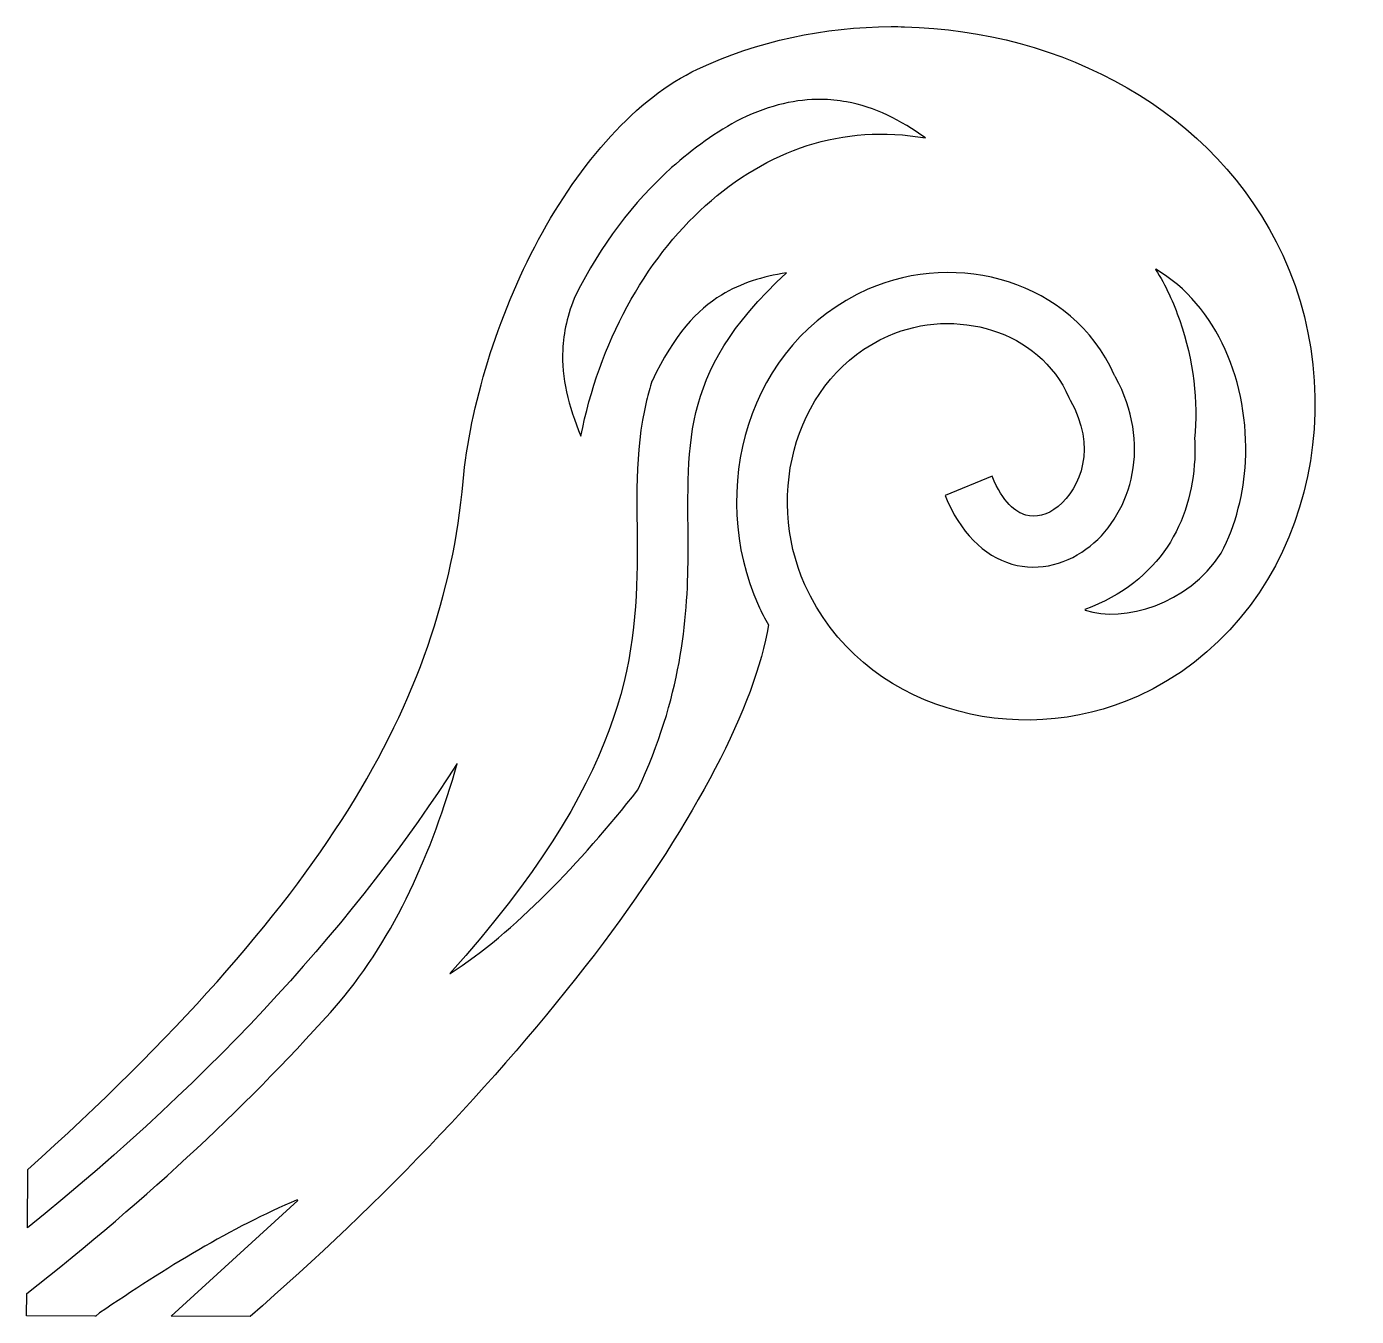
# Model space of a CAD drawing. Header units: centimetres. Extents: x -10 to 10.6, y -10 to 10.
import ezdxf

# ---------------------------------------------------------------- set-up
doc = ezdxf.new("R2010")
doc.units = ezdxf.units.CM
doc.header["$MEASUREMENT"] = 0
doc.layers.add('Layer 1', color=7, linetype='Continuous')

msp = doc.modelspace()

# ---------------------------------------------------------------- linework, layer by layer
at = {"layer": 'Layer 1'}
for points, knots in [([(3.35893, 9.97146), (2.32539, 9.96754), (1.29299, 9.75071), (0.36239, 9.31254), (0.36239, 9.31254), (-0.5847, 8.86653), (-1.45556, 7.87031), (-2.09917, 6.67439), (-2.09917, 6.67439), (-2.74282, 5.47851), (-3.16104, 4.0911), (-3.2668, 2.93198), (-3.2668, 2.93198), (-3.58251, -0.53052), (-5.45641, -3.6189), (-10.0044, -7.71796), (-10.0044, -7.71796), (-10.0044, -7.71796), (-10.01233, -8.62204), (-10.01233, -8.62204), (-10.01233, -8.62204), (-7.03294, -6.21737), (-4.89507, -3.82177), (-3.36024, -1.43371), (-3.36024, -1.43371), (-3.36024, -1.43371), (-3.35758, -1.43498), (-3.35758, -1.43498), (-3.35758, -1.43498), (-3.74945, -2.8043), (-4.31155, -4.09915), (-5.19585, -5.1445), (-5.19585, -5.1445), (-6.52288, -6.64501), (-8.1148, -8.14264), (-10.02273, -9.63665), (-10.02273, -9.63665), (-10.02273, -9.63665), (-10.02534, -9.98454), (-10.02534, -9.98454), (-10.02534, -9.98454), (-10.02534, -9.98454), (-8.97114, -9.98724), (-8.97114, -9.98724), (-8.97114, -9.98724), (-8.97114, -9.98724), (-8.95133, -9.98723), (-8.95133, -9.98723), (-8.95133, -9.98723), (-8.95133, -9.98723), (-8.89735, -9.93848), (-8.89735, -9.93848), (-8.89735, -9.93848), (-7.86824, -9.24279), (-6.84769, -8.61069), (-5.83621, -8.18851), (-5.83621, -8.18851), (-5.83621, -8.18851), (-5.82832, -8.1964), (-5.82832, -8.1964), (-5.82832, -8.1964), (-5.82832, -8.1964), (-7.78643, -9.98854), (-7.78643, -9.98854), (-7.78643, -9.98854), (-7.78643, -9.98854), (-6.56622, -9.9912), (-6.56622, -9.9912), (-6.56622, -9.9912), (-4.52647, -8.23343), (-2.57232, -6.17163), (-1.10015, -4.21419), (-1.10015, -4.21419), (0.31615, -2.33105), (1.2621, -0.53242), (1.45894, 0.71288), (1.45894, 0.71288), (1.40547, 0.81071), (1.35133, 0.90803), (1.30477, 1.01202), (1.30477, 1.01202), (0.51062, 2.7856), (1.12459, 5.07802), (3.00068, 5.90616), (3.00068, 5.90616), (4.38084, 6.51549), (6.15712, 6.03962), (6.81427, 4.58445), (6.81427, 4.58445), (6.8206, 4.57041), (6.82793, 4.55772), (6.83409, 4.54355), (6.83409, 4.54355), (7.39501, 3.5289), (7.09448, 2.45708), (6.44003, 1.9304), (6.44003, 1.9304), (6.10834, 1.66356), (5.66237, 1.52862), (5.2277, 1.65378), (5.2277, 1.65378), (4.79295, 1.77885), (4.4247, 2.15018), (4.19458, 2.71321), (4.19458, 2.71321), (4.19458, 2.71321), (4.92324, 3.011), (4.92324, 3.011), (4.92324, 3.011), (5.09157, 2.59927), (5.28871, 2.45649), (5.44507, 2.41137), (5.44507, 2.41137), (5.60143, 2.36642), (5.77259, 2.40513), (5.94581, 2.54454), (5.94581, 2.54454), (6.29226, 2.82327), (6.54805, 3.46844), (6.1316, 4.19036), (6.1316, 4.19036), (6.1316, 4.19036), (6.11979, 4.21018), (6.11979, 4.21018), (6.11979, 4.21018), (6.11979, 4.21018), (6.11051, 4.23126), (6.11051, 4.23126), (6.11051, 4.23126), (5.65931, 5.27787), (4.34114, 5.63684), (3.31815, 5.18531), (3.31815, 5.18531), (1.88178, 4.55123), (1.39554, 2.73738), (2.02418, 1.33348), (2.02418, 1.33348), (2.88976, -0.59975), (5.31202, -1.24623), (7.18449, -0.39014), (7.18449, -0.39014), (9.72119, 0.76948), (10.56341, 3.96699), (9.42336, 6.43319), (9.42336, 6.43319), (8.38025, 8.6893), (5.99047, 9.91137), (3.56589, 9.96868), (3.56589, 9.96868), (3.49703, 9.97037), (3.42792, 9.97163), (3.35901, 9.97134), (3.35901, 9.97134), (3.35901, 9.97134), (3.35893, 9.97146), (3.35893, 9.97146)], [0, 0, 0, 0, 0.025, 0.025, 0.025, 0.025, 0.05, 0.05, 0.05, 0.05, 0.075, 0.075, 0.075, 0.075, 0.1, 0.1, 0.1, 0.1, 0.125, 0.125, 0.125, 0.125, 0.15, 0.15, 0.15, 0.15, 0.175, 0.175, 0.175, 0.175, 0.2, 0.2, 0.2, 0.2, 0.225, 0.225, 0.225, 0.225, 0.25, 0.25, 0.25, 0.25, 0.275, 0.275, 0.275, 0.275, 0.3, 0.3, 0.3, 0.3, 0.325, 0.325, 0.325, 0.325, 0.35, 0.35, 0.35, 0.35, 0.375, 0.375, 0.375, 0.375, 0.4, 0.4, 0.4, 0.4, 0.425, 0.425, 0.425, 0.425, 0.45, 0.45, 0.45, 0.45, 0.475, 0.475, 0.475, 0.475, 0.5, 0.5, 0.5, 0.5, 0.525, 0.525, 0.525, 0.525, 0.55, 0.55, 0.55, 0.55, 0.575, 0.575, 0.575, 0.575, 0.6, 0.6, 0.6, 0.6, 0.625, 0.625, 0.625, 0.625, 0.65, 0.65, 0.65, 0.65, 0.675, 0.675, 0.675, 0.675, 0.7, 0.7, 0.7, 0.7, 0.725, 0.725, 0.725, 0.725, 0.75, 0.75, 0.75, 0.75, 0.775, 0.775, 0.775, 0.775, 0.8, 0.8, 0.8, 0.8, 0.825, 0.825, 0.825, 0.825, 0.85, 0.85, 0.85, 0.85, 0.875, 0.875, 0.875, 0.875, 0.9, 0.9, 0.9, 0.9, 0.925, 0.925, 0.925, 0.925, 0.95, 0.95, 0.95, 0.95, 1, 1, 1, 1]), ([(2.27311, 8.84473), (2.40965, 8.84325), (2.54142, 8.83006), (2.66974, 8.80653), (2.66974, 8.80653), (3.10588, 8.7265), (3.51082, 8.52177), (3.89396, 8.2478), (3.89396, 8.2478), (2.60265, 8.47707), (1.43456, 8.05332), (0.48763, 7.20279), (0.48763, 7.20279), (-0.45862, 6.35302), (-1.16367, 5.06951), (-1.44295, 3.6304), (-1.44295, 3.6304), (-1.63924, 4.10934), (-1.74513, 4.53541), (-1.72489, 4.96797), (-1.72489, 4.96797), (-1.71241, 5.23544), (-1.65257, 5.5143), (-1.52333, 5.82048), (-1.52333, 5.82048), (-1.13985, 6.58018), (-0.63645, 7.25191), (-0.03817, 7.7893), (-0.03817, 7.7893), (0.29175, 8.08557), (0.65296, 8.34044), (1.03838, 8.54432), (1.03838, 8.54432), (1.49936, 8.7641), (1.90375, 8.84877), (2.27314, 8.84477), (2.27314, 8.84477), (2.27314, 8.84477), (2.27311, 8.84473), (2.27311, 8.84473)], [0, 0, 0, 0, 0.09090909, 0.09090909, 0.09090909, 0.09090909, 0.18181818, 0.18181818, 0.18181818, 0.18181818, 0.27272727, 0.27272727, 0.27272727, 0.27272727, 0.36363636, 0.36363636, 0.36363636, 0.36363636, 0.45454545, 0.45454545, 0.45454545, 0.45454545, 0.54545455, 0.54545455, 0.54545455, 0.54545455, 0.63636364, 0.63636364, 0.63636364, 0.63636364, 0.72727273, 0.72727273, 0.72727273, 0.72727273, 0.81818182, 0.81818182, 0.81818182, 0.81818182, 1, 1, 1, 1]), ([(7.45715, 6.21712), (8.40943, 5.66189), (8.90625, 4.45197), (8.84604, 3.2377), (8.84604, 3.2377), (8.82226, 2.7572), (8.69989, 2.26889), (8.47053, 1.81984), (8.47053, 1.81984), (7.94427, 1.02131), (6.9723, 0.74414), (6.3634, 0.93958), (6.3634, 0.93958), (6.3634, 0.93958), (6.35952, 0.95012), (6.35952, 0.95012), (6.35952, 0.95012), (7.53782, 1.38719), (8.01166, 2.31539), (8.0594, 3.27737), (8.0594, 3.27737), (8.06463, 3.38279), (8.06425, 3.48796), (8.05813, 3.59228), (8.05813, 3.59228), (8.11915, 4.15354), (8.04076, 4.80642), (7.82747, 5.42393), (7.82747, 5.42393), (7.73285, 5.69785), (7.6103, 5.96748), (7.45454, 6.21331), (7.45454, 6.21331), (7.45454, 6.21331), (7.45724, 6.21723), (7.45724, 6.21723), (7.45724, 6.21723), (7.45724, 6.21723), (7.45715, 6.21712), (7.45715, 6.21712)], [0, 0, 0, 0, 0.09090909, 0.09090909, 0.09090909, 0.09090909, 0.18181818, 0.18181818, 0.18181818, 0.18181818, 0.27272727, 0.27272727, 0.27272727, 0.27272727, 0.36363636, 0.36363636, 0.36363636, 0.36363636, 0.45454545, 0.45454545, 0.45454545, 0.45454545, 0.54545455, 0.54545455, 0.54545455, 0.54545455, 0.63636364, 0.63636364, 0.63636364, 0.63636364, 0.72727273, 0.72727273, 0.72727273, 0.72727273, 0.81818182, 0.81818182, 0.81818182, 0.81818182, 1, 1, 1, 1]), ([(1.74074, 6.16179), (0.85648, 5.34618), (0.50075, 4.67528), (0.33866, 4.00068), (0.33866, 4.00068), (0.1764, 3.32502), (0.2211, 2.61588), (0.21616, 1.77105), (0.21616, 1.77105), (0.21026, 0.76787), (0.10821, -0.40237), (-0.56133, -1.84224), (-0.56133, -1.84224), (-0.56154, -1.84275), (-0.56238, -1.843), (-0.5626, -1.84351), (-0.5626, -1.84351), (-1.45213, -2.97163), (-2.4718, -4.04679), (-3.46827, -4.68462), (-3.46827, -4.68462), (-3.46827, -4.68462), (-3.47093, -4.68335), (-3.47093, -4.68335), (-3.47093, -4.68335), (-0.76396, -1.66644), (-0.58129, 0.1572), (-0.57188, 1.77636), (-0.57188, 1.77636), (-0.56716, 2.58586), (-0.62472, 3.36162), (-0.42691, 4.18516), (-0.42691, 4.18516), (-0.40287, 4.2851), (-0.37492, 4.38512), (-0.34257, 4.48561), (-0.34257, 4.48561), (-0.34257, 4.48561), (-0.34131, 4.48562), (-0.34131, 4.48562), (-0.34131, 4.48562), (0.00017, 5.20399), (0.3575, 5.58443), (0.73271, 5.81657), (0.73271, 5.81657), (1.03548, 6.0038), (1.36671, 6.09897), (1.74078, 6.1618), (1.74078, 6.1618), (1.74078, 6.1618), (1.74074, 6.16179), (1.74074, 6.16179)], [0, 0, 0, 0, 0.07142857, 0.07142857, 0.07142857, 0.07142857, 0.14285714, 0.14285714, 0.14285714, 0.14285714, 0.21428571, 0.21428571, 0.21428571, 0.21428571, 0.28571429, 0.28571429, 0.28571429, 0.28571429, 0.35714286, 0.35714286, 0.35714286, 0.35714286, 0.42857143, 0.42857143, 0.42857143, 0.42857143, 0.5, 0.5, 0.5, 0.5, 0.57142857, 0.57142857, 0.57142857, 0.57142857, 0.64285714, 0.64285714, 0.64285714, 0.64285714, 0.71428571, 0.71428571, 0.71428571, 0.71428571, 0.78571429, 0.78571429, 0.78571429, 0.78571429, 0.85714286, 0.85714286, 0.85714286, 0.85714286, 1, 1, 1, 1])]:
    msp.add_open_spline(points, degree=3, knots=knots, dxfattribs=at)

doc.saveas('drawing.dxf')
